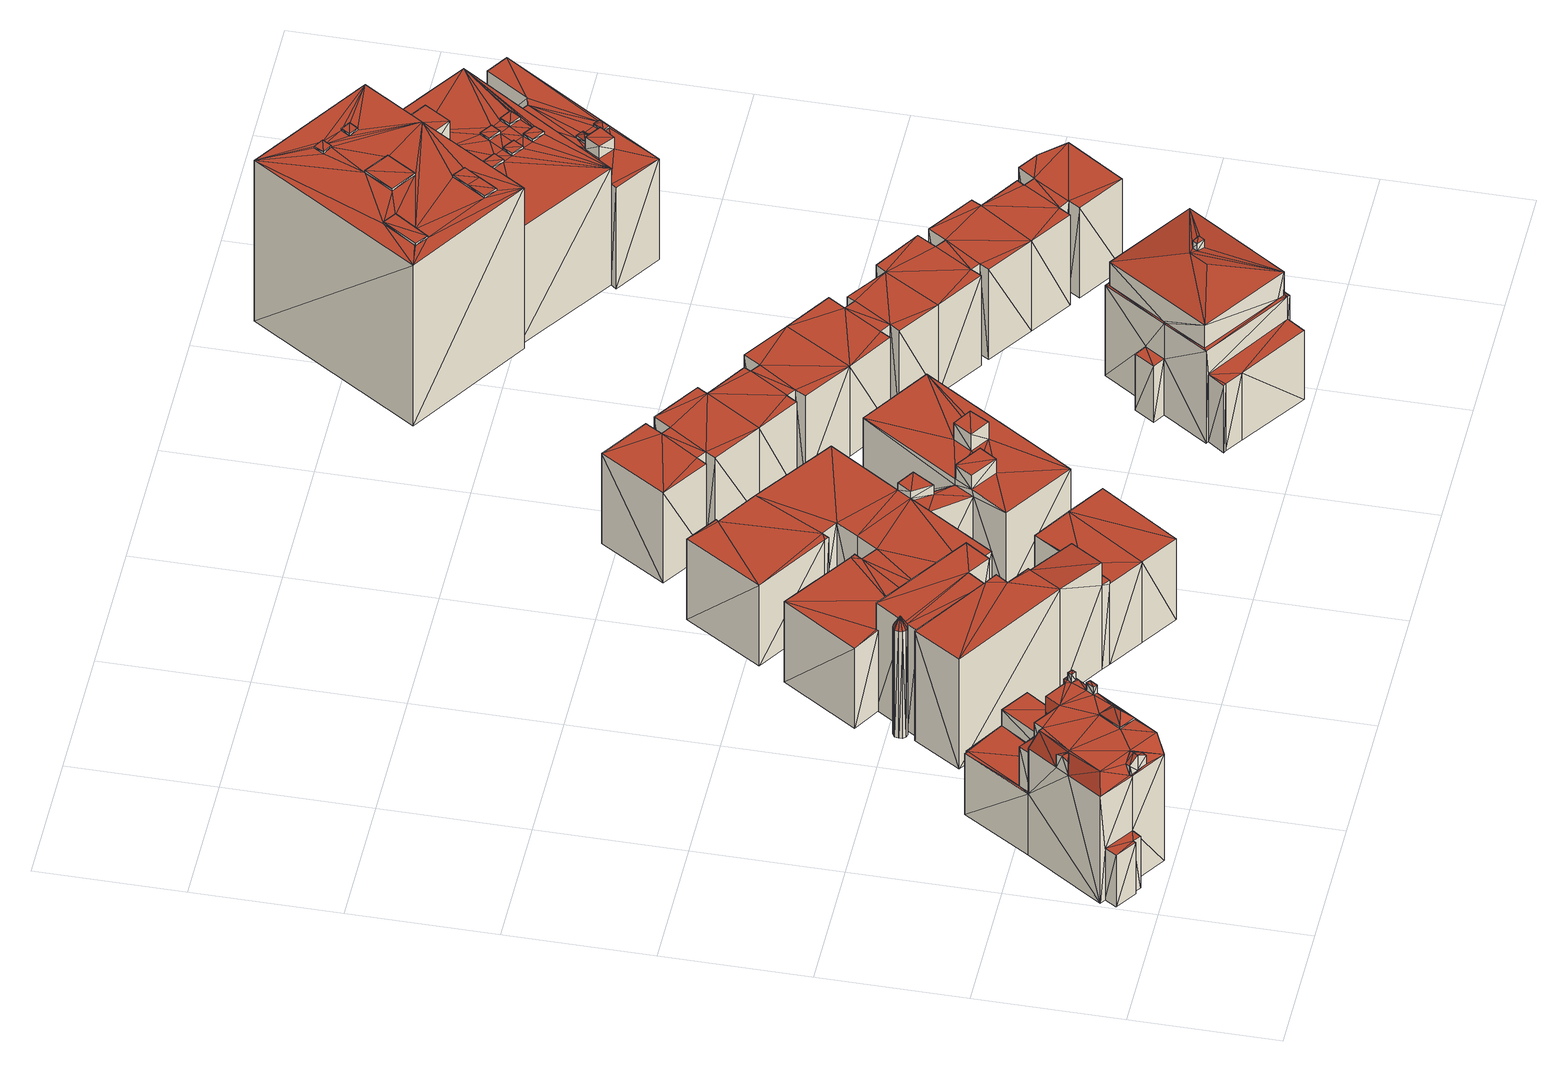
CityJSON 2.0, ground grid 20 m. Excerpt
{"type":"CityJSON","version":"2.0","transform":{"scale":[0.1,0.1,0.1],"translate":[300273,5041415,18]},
"CityObjects":{
"building1":{"type":"Building","geometry":[{"type":"MultiSurface","lod":"2","boundaries":[[[0,1,2]],[[3,4,0]],[[5,6,7]],[[0,2,6]],[[5,3,6]],[[8,5,9]],[[3,0,6]],[[10,5,8]],[[11,12,3]],[[10,8,13]],[[11,3,5]],[[14,5,10]],[[15,14,10]],[[14,16,5]],[[16,11,5]],[[17,18,19]],[[17,19,20]],[[19,21,20]],[[19,22,21]],[[23,24,25]],[[23,26,24]],[[24,27,25]],[[28,29,16]],[[28,16,14]],[[29,30,11]],[[31,30,29]],[[29,11,16]],[[32,33,34]],[[11,32,34]],[[35,36,32]],[[37,36,35]],[[11,34,12]],[[11,35,32]],[[30,35,11]],[[38,14,15]],[[38,28,14]],[[39,40,41]],[[40,42,41]],[[31,29,39]],[[29,40,39]],[[43,44,45]],[[44,46,45]],[[45,46,47]],[[45,47,48]],[[49,48,50]],[[50,48,47]],[[44,49,50]],[[43,49,44]],[[35,51,52]],[[37,35,52]],[[36,53,32]],[[36,54,53]],[[52,51,53]],[[52,53,54]],[[55,56,57]],[[56,58,59]],[[56,59,57]],[[60,61,58]],[[60,58,56]],[[24,55,27]],[[62,63,64]],[[62,65,63]],[[66,65,62]],[[66,67,65]],[[66,68,67]],[[67,68,69]],[[68,64,69]],[[69,64,63]],[[70,71,72]],[[73,74,75]],[[75,76,77]],[[74,76,75]],[[78,72,79]],[[79,72,71]],[[77,72,78]],[[76,72,77]],[[75,80,76]],[[81,80,82]],[[81,76,80]],[[83,81,82]],[[84,85,4]],[[4,85,0]],[[86,4,3]],[[86,84,4]],[[6,2,87]],[[88,6,87]],[[89,87,2]],[[89,2,1]],[[85,1,0]],[[85,89,1]],[[34,86,12]],[[34,90,86]],[[90,91,88]],[[88,91,7]],[[12,86,3]],[[88,7,6]],[[90,88,86]],[[92,93,94]],[[95,96,97]],[[57,59,96]],[[59,94,96]],[[97,96,98]],[[96,94,98]],[[59,5,7]],[[98,94,93]],[[94,7,91]],[[59,7,94]],[[99,9,59]],[[9,5,59]],[[100,101,23]],[[100,102,101]],[[101,26,23]],[[103,104,60]],[[104,61,60]],[[41,42,17]],[[42,18,17]],[[20,21,103]],[[21,104,103]],[[38,105,106]],[[38,15,105]],[[15,10,105]],[[105,10,107]],[[10,13,107]],[[106,22,19]],[[106,105,22]],[[107,13,108]],[[13,8,108]],[[108,8,99]],[[8,9,99]],[[28,40,29]],[[28,42,40]],[[42,19,18]],[[28,19,42]],[[28,106,19]],[[38,106,28]],[[43,45,48]],[[43,48,49]],[[37,54,36]],[[37,52,54]],[[27,55,109]],[[55,57,109]],[[27,109,25]],[[26,60,56]],[[26,55,24]],[[26,56,55]],[[110,62,64]],[[110,64,111]],[[66,62,110]],[[66,110,68]],[[110,111,68]],[[68,111,64]],[[109,96,95]],[[109,95,112]],[[94,91,113]],[[92,94,113]],[[112,92,113]],[[112,114,92]],[[112,95,114]],[[109,57,96]],[[74,72,76]],[[74,70,72]],[[115,70,74]],[[73,115,74]],[[83,74,76]],[[83,73,74]],[[83,76,81]],[[33,116,34]],[[90,79,71]],[[90,71,91]],[[71,113,91]],[[78,79,90]],[[70,113,71]],[[116,70,115]],[[116,113,70]],[[34,83,82]],[[34,82,90]],[[34,116,83]],[[82,77,90]],[[77,78,90]],[[83,116,73]],[[116,115,73]],[[75,77,80]],[[82,80,77]],[[85,88,87]],[[86,85,84]],[[85,87,89]],[[86,88,85]],[[92,98,93]],[[114,98,92]],[[95,97,98]],[[95,98,114]],[[100,103,102]],[[20,103,100]],[[103,101,102]],[[103,60,26]],[[103,26,101]],[[108,99,61]],[[105,107,108]],[[99,59,61]],[[105,108,21]],[[61,59,58]],[[21,61,104]],[[105,21,22]],[[21,108,61]],[[65,25,112]],[[63,112,116]],[[116,112,113]],[[65,112,63]],[[100,25,65]],[[33,63,116]],[[53,100,65]],[[47,100,51]],[[69,63,33]],[[17,20,100]],[[53,65,67]],[[100,23,25]],[[51,100,53]],[[47,17,100]],[[25,109,112]],[[32,69,33]],[[30,47,51]],[[32,53,67]],[[32,67,69]],[[30,51,35]],[[39,46,44]],[[46,17,47]],[[41,17,46]],[[39,41,46]],[[30,50,47]],[[31,50,30]],[[31,44,50]],[[31,39,44]]],"semantics":{"surfaces":[{"type":"GroundSurface"},{"type":"WallSurface"},{"type":"RoofSurface"}],"values":[0,0,0,0,0,0,0,0,0,0,0,0,0,0,0,1,1,1,1,1,1,1,1,1,1,1,1,1,1,1,1,1,1,1,1,1,1,1,1,1,1,1,1,1,1,1,1,1,1,1,1,1,1,1,1,1,1,1,1,1,1,1,1,1,1,1,1,1,1,1,1,1,1,1,1,1,1,1,1,1,1,1,1,1,1,1,1,1,1,1,1,1,1,1,1,1,1,1,1,1,1,1,1,1,1,1,1,1,1,1,1,1,1,1,1,1,1,1,1,1,1,1,1,1,1,1,1,1,1,2,2,2,2,2,2,2,2,2,2,2,2,2,2,2,2,2,2,2,2,2,2,2,2,2,2,2,2,2,2,2,2,2,2,2,2,2,2,2,2,2,2,2,2,2,2,2,2,2,2,2,2,2,2,2,2,2,2,2,2,2,2,2,2,2,2,2,2,2,2,2,2,2,2,2,2,2,2,2,2,2,2,2,2,2,2,2,2,2,2,2,2,2,2,2,2,2,2,2,2,2,2,2]}}]},
"building2":{"type":"Building","geometry":[{"type":"MultiSurface","lod":"2","boundaries":[[[117,118,119]],[[120,121,122]],[[122,121,123]],[[123,121,124]],[[125,126,120]],[[127,128,129]],[[125,120,130]],[[131,128,127]],[[132,131,127]],[[133,128,131]],[[134,135,131]],[[136,137,138]],[[117,119,136]],[[119,137,136]],[[123,139,140]],[[117,136,141]],[[142,118,117]],[[140,139,143]],[[136,138,144]],[[140,145,146]],[[144,138,135]],[[138,133,135]],[[135,133,131]],[[129,128,147]],[[120,127,121]],[[123,124,148]],[[127,129,121]],[[120,122,130]],[[123,148,139]],[[148,149,139]],[[143,139,150]],[[140,143,145]],[[151,118,142]],[[151,152,118]],[[151,142,153]],[[142,117,153]],[[153,117,154]],[[117,141,154]],[[152,155,118]],[[118,155,119]],[[155,156,137]],[[155,137,119]],[[157,158,159]],[[159,158,133]],[[159,133,138]],[[160,159,156]],[[156,159,138]],[[156,138,137]],[[158,161,128]],[[158,128,133]],[[154,141,162]],[[141,136,162]],[[163,157,164]],[[164,157,159]],[[164,144,135]],[[164,135,165]],[[163,164,165]],[[162,144,164]],[[166,162,164]],[[162,136,144]],[[167,168,166]],[[168,162,166]],[[167,160,156]],[[167,156,168]],[[169,134,170]],[[134,131,170]],[[171,131,132]],[[171,170,131]],[[172,173,120]],[[172,120,126]],[[174,126,125]],[[174,172,126]],[[173,127,120]],[[173,175,127]],[[174,125,176]],[[125,130,176]],[[177,178,124]],[[177,124,121]],[[178,148,124]],[[178,179,148]],[[179,180,148]],[[148,180,149]],[[180,181,139]],[[180,139,149]],[[150,139,181]],[[182,150,181]],[[143,150,182]],[[183,143,182]],[[184,143,183]],[[184,145,143]],[[185,146,184]],[[146,145,184]],[[186,140,185]],[[140,146,185]],[[123,140,186]],[[187,123,186]],[[122,123,187]],[[188,122,187]],[[130,122,188]],[[176,130,188]],[[177,121,189]],[[121,129,189]],[[190,175,189]],[[190,189,191]],[[189,129,147]],[[132,127,175]],[[171,132,175]],[[171,175,190]],[[189,147,191]],[[191,128,161]],[[191,147,128]],[[169,165,135]],[[169,135,134]],[[153,154,168]],[[151,153,152]],[[153,155,152]],[[154,162,168]],[[153,168,155]],[[155,168,156]],[[163,165,157]],[[157,165,158]],[[165,170,158]],[[169,170,165]],[[158,170,161]],[[171,190,170]],[[170,190,161]],[[190,191,161]],[[166,159,160]],[[167,166,160]],[[166,164,159]],[[177,192,178]],[[192,179,178]],[[192,180,179]],[[192,181,180]],[[192,182,181]],[[192,183,182]],[[192,184,183]],[[185,184,192]],[[186,185,192]],[[187,186,192]],[[188,187,192]],[[188,192,177]],[[173,188,177]],[[173,176,188]],[[174,176,173]],[[174,173,172]],[[175,177,189]],[[173,177,175]]],"semantics":{"surfaces":[{"type":"GroundSurface"},{"type":"WallSurface"},{"type":"RoofSurface"}],"values":[0,0,0,0,0,0,0,0,0,0,0,0,0,0,0,0,0,0,0,0,0,0,0,0,0,0,0,0,0,0,0,0,1,1,1,1,1,1,1,1,1,1,1,1,1,1,1,1,1,1,1,1,1,1,1,1,1,1,1,1,1,1,1,1,1,1,1,1,1,1,1,1,1,1,1,1,1,1,1,1,1,1,1,1,1,1,1,1,1,1,1,1,1,1,1,1,1,1,1,1,1,1,1,1,1,1,1,1,1,1,1,1,1,2,2,2,2,2,2,2,2,2,2,2,2,2,2,2,2,2,2,2,2,2,2,2,2,2,2,2,2,2,2,2,2,2,2,2]}}]},
"building3":{"type":"Building","geometry":[{"type":"MultiSurface","lod":"2","boundaries":[[[193,194,125]],[[195,193,196]],[[197,193,195]],[[198,125,199]],[[200,130,201]],[[130,202,201]],[[203,204,197]],[[125,130,199]],[[205,130,200]],[[206,199,205]],[[205,199,130]],[[193,125,198]],[[193,198,207]],[[196,207,208]],[[209,210,211]],[[209,212,210]],[[213,209,214]],[[209,211,214]],[[214,211,215]],[[216,214,215]],[[213,208,209]],[[217,208,213]],[[203,197,218]],[[217,196,208]],[[196,193,207]],[[219,218,220]],[[221,195,196]],[[219,203,218]],[[218,197,195]],[[222,223,214]],[[222,214,216]],[[222,216,224]],[[216,215,224]],[[225,226,210]],[[225,210,212]],[[226,227,211]],[[226,211,210]],[[228,212,209]],[[228,225,212]],[[217,229,196]],[[230,229,217]],[[231,207,232]],[[231,208,207]],[[232,207,233]],[[207,198,233]],[[230,217,234]],[[217,213,234]],[[234,213,223]],[[213,214,223]],[[231,209,208]],[[231,228,209]],[[224,215,227]],[[215,211,227]],[[235,199,206]],[[235,236,199]],[[235,206,237]],[[206,205,237]],[[237,205,238]],[[205,200,238]],[[239,240,125]],[[239,125,194]],[[241,242,243]],[[243,242,130]],[[244,243,130]],[[240,245,244]],[[125,244,130]],[[240,244,125]],[[233,198,236]],[[198,199,236]],[[246,247,245]],[[247,244,245]],[[246,248,247]],[[247,248,249]],[[248,250,249]],[[249,250,251]],[[250,241,251]],[[251,241,243]],[[252,253,201]],[[252,201,202]],[[242,252,130]],[[130,252,202]],[[238,200,253]],[[200,201,253]],[[254,255,256]],[[254,239,255]],[[255,239,194]],[[255,194,193]],[[257,258,259]],[[258,260,259]],[[261,262,263]],[[263,262,264]],[[262,197,204]],[[260,261,263]],[[262,204,264]],[[265,261,260]],[[259,263,266]],[[265,220,261]],[[259,260,263]],[[220,218,261]],[[267,264,204]],[[267,204,203]],[[268,269,270]],[[270,269,271]],[[272,268,273]],[[273,268,270]],[[272,274,275]],[[272,273,274]],[[275,274,271]],[[275,271,269]],[[276,220,265]],[[276,219,220]],[[276,267,203]],[[276,203,219]],[[262,255,193]],[[262,193,197]],[[261,218,277]],[[218,195,277]],[[278,229,279]],[[278,221,229]],[[221,196,229]],[[279,229,280]],[[229,254,280]],[[281,280,254]],[[281,254,282]],[[282,254,256]],[[278,277,221]],[[277,281,282]],[[278,281,277]],[[221,277,195]],[[283,266,263]],[[283,263,284]],[[257,283,284]],[[257,284,258]],[[244,249,243]],[[249,251,243]],[[247,249,244]],[[235,237,236]],[[254,240,239]],[[237,238,250]],[[238,253,242]],[[242,253,252]],[[237,250,236]],[[250,238,242]],[[250,242,241]],[[233,236,246]],[[236,250,248]],[[240,246,245]],[[233,246,240]],[[236,248,246]],[[229,231,232]],[[254,232,233]],[[234,223,228]],[[254,233,240]],[[228,223,227]],[[222,224,223]],[[223,224,227]],[[230,234,231]],[[228,227,226]],[[228,226,225]],[[230,231,229]],[[234,228,231]],[[229,232,254]],[[257,259,283]],[[283,259,266]],[[272,269,268]],[[272,275,269]],[[261,282,262]],[[261,277,282]],[[282,256,255]],[[262,282,255]],[[278,279,280]],[[278,280,281]],[[276,265,274]],[[265,260,274]],[[276,270,267]],[[267,284,264]],[[270,284,267]],[[276,274,273]],[[284,263,264]],[[274,260,271]],[[270,258,284]],[[276,273,270]],[[271,260,258]],[[270,271,258]]],"semantics":{"surfaces":[{"type":"GroundSurface"},{"type":"WallSurface"},{"type":"RoofSurface"}],"values":[0,0,0,0,0,0,0,0,0,0,0,0,0,0,0,0,0,0,0,0,0,0,0,0,0,0,0,0,0,1,1,1,1,1,1,1,1,1,1,1,1,1,1,1,1,1,1,1,1,1,1,1,1,1,1,1,1,1,1,1,1,1,1,1,1,1,1,1,1,1,1,1,1,1,1,1,1,1,1,1,1,1,1,1,1,1,1,1,1,1,1,1,1,1,1,1,1,1,1,1,1,1,1,1,1,1,1,1,1,1,1,1,1,1,1,1,1,1,1,1,1,1,1,1,1,1,1,1,1,1,1,1,1,2,2,2,2,2,2,2,2,2,2,2,2,2,2,2,2,2,2,2,2,2,2,2,2,2,2,2,2,2,2,2,2,2,2,2,2,2,2,2,2,2,2,2,2,2,2,2,2,2,2,2]}}]},
"building4":{"type":"Building","geometry":[{"type":"MultiSurface","lod":"2","boundaries":[[[285,286,287]],[[288,289,290]],[[291,288,292]],[[293,291,292]],[[291,294,288]],[[286,295,296]],[[297,298,291]],[[299,300,301]],[[299,301,298]],[[302,299,303]],[[304,299,302]],[[286,305,295]],[[304,300,299]],[[285,290,286]],[[304,306,300]],[[306,307,300]],[[298,301,291]],[[301,294,291]],[[301,308,294]],[[294,309,288]],[[294,310,309]],[[288,309,289]],[[290,289,286]],[[289,311,312]],[[295,305,313]],[[312,314,305]],[[315,316,317]],[[318,319,316]],[[313,318,316]],[[316,320,321]],[[322,323,324]],[[323,325,326]],[[313,305,318]],[[324,327,328]],[[329,313,315]],[[326,330,327]],[[331,322,324]],[[332,327,333]],[[333,334,335]],[[332,333,335]],[[313,316,315]],[[317,321,322]],[[332,335,336]],[[337,332,336]],[[324,326,327]],[[328,327,332]],[[315,317,338]],[[324,328,339]],[[340,324,339]],[[323,326,324]],[[316,321,317]],[[322,321,323]],[[286,312,305]],[[289,312,286]],[[341,335,342]],[[341,336,335]],[[343,344,340]],[[340,344,324]],[[343,339,345]],[[343,340,339]],[[345,328,346]],[[345,339,328]],[[347,327,348]],[[327,330,348]],[[349,348,326]],[[326,348,330]],[[350,349,325]],[[325,349,326]],[[328,332,351]],[[346,328,351]],[[347,352,327]],[[327,352,333]],[[353,342,334]],[[334,342,335]],[[352,353,333]],[[333,353,334]],[[354,351,337]],[[337,351,332]],[[337,336,341]],[[354,337,341]],[[355,320,356]],[[355,321,320]],[[357,320,316]],[[357,356,320]],[[358,357,319]],[[319,357,316]],[[359,350,323]],[[323,350,325]],[[331,360,322]],[[361,360,331]],[[331,324,344]],[[361,331,344]],[[355,359,321]],[[321,359,323]],[[362,322,360]],[[362,317,322]],[[363,338,364]],[[363,315,338]],[[365,315,363]],[[365,329,315]],[[364,317,362]],[[364,338,317]],[[366,287,367]],[[366,285,287]],[[286,296,368]],[[369,286,368]],[[368,295,370]],[[368,296,295]],[[371,305,314]],[[371,314,372]],[[373,372,312]],[[312,372,314]],[[374,373,312]],[[374,312,311]],[[295,313,375]],[[370,295,375]],[[371,376,305]],[[305,376,318]],[[376,358,318]],[[318,358,319]],[[329,375,313]],[[365,375,329]],[[366,377,285]],[[285,377,290]],[[378,374,289]],[[289,374,311]],[[367,286,369]],[[367,287,286]],[[379,300,380]],[[300,307,380]],[[381,380,306]],[[306,380,307]],[[382,381,304]],[[304,381,306]],[[382,302,383]],[[382,304,302]],[[383,303,384]],[[383,302,303]],[[384,299,385]],[[384,303,299]],[[379,386,301]],[[379,301,300]],[[385,298,387]],[[385,299,298]],[[388,389,308]],[[308,389,294]],[[389,390,294]],[[294,390,310]],[[386,388,301]],[[301,388,308]],[[391,387,297]],[[297,387,298]],[[391,291,392]],[[391,297,291]],[[393,288,394]],[[393,292,288]],[[395,310,390]],[[395,309,310]],[[394,290,377]],[[394,288,290]],[[395,378,309]],[[309,378,289]],[[293,392,291]],[[396,392,293]],[[396,292,393]],[[396,293,292]],[[354,341,351]],[[346,351,347]],[[344,345,346]],[[351,352,347]],[[343,345,344]],[[351,341,342]],[[352,342,353]],[[351,342,352]],[[344,346,347]],[[349,347,348]],[[344,347,349]],[[357,355,356]],[[359,349,350]],[[359,344,349]],[[361,344,360]],[[360,344,359]],[[360,359,355]],[[362,360,355]],[[363,364,362]],[[363,362,357]],[[357,362,355]],[[394,378,395]],[[389,394,395]],[[387,392,386]],[[394,377,378]],[[386,389,388]],[[386,392,389]],[[385,387,386]],[[381,379,380]],[[378,373,374]],[[382,379,381]],[[382,385,379]],[[378,369,373]],[[382,383,385]],[[385,386,379]],[[383,384,385]],[[389,395,390]],[[391,392,387]],[[392,394,389]],[[396,393,392]],[[392,393,394]],[[366,369,377]],[[366,367,369]],[[377,369,378]],[[369,368,370]],[[375,376,371]],[[365,363,375]],[[370,375,371]],[[375,363,357]],[[369,371,373]],[[375,357,376]],[[376,357,358]],[[369,370,371]],[[373,371,372]]],"semantics":{"surfaces":[{"type":"GroundSurface"},{"type":"WallSurface"},{"type":"RoofSurface"}],"values":[0,0,0,0,0,0,0,0,0,0,0,0,0,0,0,0,0,0,0,0,0,0,0,0,0,0,0,0,0,0,0,0,0,0,0,0,0,0,0,0,0,0,0,0,0,0,0,0,0,0,0,0,0,0,1,1,1,1,1,1,1,1,1,1,1,1,1,1,1,1,1,1,1,1,1,1,1,1,1,1,1,1,1,1,1,1,1,1,1,1,1,1,1,1,1,1,1,1,1,1,1,1,1,1,1,1,1,1,1,1,1,1,1,1,1,1,1,1,1,1,1,1,1,1,1,1,1,1,1,1,1,1,1,1,1,1,1,1,1,1,1,1,1,1,1,1,1,1,1,1,1,1,1,1,1,1,1,1,1,1,1,1,1,1,1,1,2,2,2,2,2,2,2,2,2,2,2,2,2,2,2,2,2,2,2,2,2,2,2,2,2,2,2,2,2,2,2,2,2,2,2,2,2,2,2,2,2,2,2,2,2,2,2,2,2,2,2,2,2,2]}}]},
"building5":{"type":"Building","geometry":[{"type":"MultiSurface","lod":"2","boundaries":[[[397,398,399]],[[400,401,397]],[[402,399,403]],[[400,397,402]],[[399,398,404]],[[405,402,406]],[[402,397,399]],[[407,408,400]],[[405,406,409]],[[410,402,405]],[[407,400,411]],[[410,405,412]],[[411,400,410]],[[410,400,402]],[[411,410,413]],[[414,411,413]],[[415,416,417]],[[407,411,418]],[[416,410,412]],[[419,418,415]],[[418,416,415]],[[419,407,418]],[[416,412,417]],[[420,402,403]],[[421,420,422]],[[422,420,423]],[[412,405,421]],[[417,412,421]],[[417,421,422]],[[420,403,423]],[[424,425,426]],[[424,427,425]],[[426,425,428]],[[425,429,428]],[[430,428,429]],[[430,429,431]],[[427,430,431]],[[424,430,427]],[[432,433,401]],[[401,433,397]],[[434,435,404]],[[434,404,398]],[[433,398,397]],[[433,434,398]],[[436,432,400]],[[400,432,401]],[[437,399,435]],[[399,404,435]],[[438,439,440]],[[441,442,440]],[[439,441,440]],[[438,443,439]],[[444,445,446]],[[445,440,442]],[[444,440,445]],[[444,446,447]],[[448,449,450]],[[448,450,438]],[[450,451,438]],[[451,443,438]],[[448,447,449]],[[448,444,447]],[[409,406,452]],[[453,409,452]],[[420,406,402]],[[420,452,406]],[[421,405,453]],[[405,409,453]],[[413,410,416]],[[454,413,416]],[[455,418,414]],[[414,418,411]],[[455,414,454]],[[414,413,454]],[[456,457,436]],[[457,437,436]],[[437,403,399]],[[437,423,403]],[[408,436,400]],[[457,423,437]],[[456,436,408]],[[419,408,407]],[[419,456,408]],[[443,422,439]],[[451,417,443]],[[417,422,443]],[[415,417,451]],[[445,442,423]],[[441,422,442]],[[457,445,423]],[[422,423,442]],[[419,457,456]],[[419,415,449]],[[419,449,447]],[[447,446,457]],[[449,415,450]],[[419,447,457]],[[439,422,441]],[[446,445,457]],[[415,451,450]],[[424,428,430]],[[424,426,428]],[[436,433,432]],[[437,435,434]],[[433,437,434]],[[436,437,433]],[[444,458,459]],[[448,431,444]],[[431,429,444]],[[429,458,444]],[[448,425,427]],[[448,427,431]],[[448,458,425]],[[425,458,429]],[[458,438,440]],[[458,440,459]],[[444,459,440]],[[448,438,458]],[[421,452,420]],[[421,453,452]],[[455,454,418]],[[418,454,416]]],"semantics":{"surfaces":[{"type":"GroundSurface"},{"type":"WallSurface"},{"type":"RoofSurface"}],"values":[0,0,0,0,0,0,0,0,0,0,0,0,0,0,0,0,1,1,1,1,1,1,1,1,1,1,1,1,1,1,1,1,1,1,1,1,1,1,1,1,1,1,1,1,1,1,1,1,1,1,1,1,1,1,1,1,1,1,1,1,1,1,1,1,1,1,1,1,1,1,1,1,1,1,1,1,1,1,1,1,1,1,1,2,2,2,2,2,2,2,2,2,2,2,2,2,2,2,2,2,2,2,2,2,2,2,2,2,2,2,2,2,2,2,2,2,2,2,2,2,2,2]}}]},
"building6":{"type":"Building","geometry":[{"type":"MultiSurface","lod":"2","boundaries":[[[460,461,462]],[[462,463,464]],[[460,462,465]],[[466,465,467]],[[465,462,467]],[[462,464,467]],[[468,469,470]],[[468,471,469]],[[470,472,473]],[[470,469,472]],[[474,473,475]],[[475,473,472]],[[468,474,471]],[[471,474,475]],[[476,477,478]],[[476,479,477]],[[480,478,481]],[[481,478,477]],[[482,480,483]],[[483,480,481]],[[482,483,476]],[[483,479,476]],[[484,485,486]],[[484,487,485]],[[488,486,489]],[[489,486,485]],[[490,488,491]],[[491,488,489]],[[490,487,484]],[[490,491,487]],[[492,493,494]],[[492,495,493]],[[494,496,497]],[[494,493,496]],[[498,497,499]],[[499,497,496]],[[492,498,495]],[[495,498,499]],[[500,501,502]],[[500,503,501]],[[504,502,505]],[[505,502,501]],[[506,505,507]],[[506,504,505]],[[506,507,500]],[[507,503,500]],[[508,509,510]],[[508,511,509]],[[512,510,513]],[[513,510,509]],[[514,512,515]],[[515,512,513]],[[514,511,508]],[[514,515,511]],[[516,517,518]],[[518,517,519]],[[520,516,521]],[[521,516,518]],[[520,522,523]],[[520,521,522]],[[523,519,517]],[[523,522,519]],[[524,460,525]],[[460,465,525]],[[526,527,528]],[[526,529,527]],[[530,531,532]],[[530,533,531]],[[526,532,529]],[[526,530,532]],[[534,462,461]],[[534,535,462]],[[524,534,461]],[[524,461,460]],[[536,537,538]],[[538,537,539]],[[537,540,541]],[[537,541,539]],[[536,542,543]],[[536,538,542]],[[543,542,540]],[[542,541,540]],[[544,545,546]],[[544,546,547]],[[548,544,549]],[[549,544,547]],[[548,550,551]],[[548,549,550]],[[551,546,545]],[[551,550,546]],[[552,553,554]],[[555,552,554]],[[556,554,553]],[[556,553,557]],[[558,556,559]],[[558,559,560]],[[559,556,557]],[[558,561,555]],[[561,552,555]],[[558,560,561]],[[562,467,563]],[[562,466,467]],[[563,467,564]],[[467,464,564]],[[565,566,567]],[[567,566,568]],[[569,565,567]],[[570,569,567]],[[571,569,570]],[[571,572,573]],[[571,570,572]],[[574,568,566]],[[572,568,574]],[[573,572,574]],[[575,576,577]],[[575,578,576]],[[577,579,580]],[[579,581,580]],[[577,576,579]],[[582,580,581]],[[582,581,583]],[[584,582,583]],[[575,582,584]],[[575,584,578]],[[585,464,463]],[[585,564,464]],[[562,528,525]],[[528,586,533]],[[562,525,466]],[[562,586,528]],[[525,528,527]],[[535,463,462]],[[586,585,533]],[[533,535,531]],[[466,525,465]],[[533,585,535]],[[535,585,463]],[[468,470,474]],[[474,470,473]],[[480,476,478]],[[482,476,480]],[[490,484,488]],[[488,484,486]],[[492,494,497]],[[492,497,498]],[[506,500,502]],[[506,502,504]],[[512,508,510]],[[514,508,512]],[[516,523,517]],[[520,523,516]],[[530,528,533]],[[526,528,530]],[[536,543,537]],[[537,543,540]],[[548,545,544]],[[548,551,545]],[[558,554,556]],[[558,555,554]],[[569,574,565]],[[565,574,566]],[[569,573,574]],[[571,573,569]],[[577,580,582]],[[575,577,582]],[[534,489,535]],[[524,529,471]],[[524,525,529]],[[524,513,534]],[[529,525,527]],[[531,535,519]],[[485,518,535]],[[513,509,534]],[[489,485,535]],[[518,519,535]],[[481,477,534]],[[524,503,507]],[[509,481,534]],[[469,529,532]],[[524,471,503]],[[534,477,489]],[[472,532,491]],[[532,487,491]],[[471,529,469]],[[532,499,487]],[[469,532,472]],[[532,531,495]],[[487,499,521]],[[524,505,515]],[[499,496,522]],[[515,501,511]],[[499,522,521]],[[475,472,479]],[[475,479,483]],[[505,501,515]],[[501,475,511]],[[511,475,483]],[[472,491,479]],[[524,515,513]],[[524,507,505]],[[487,521,485]],[[485,521,518]],[[531,522,496]],[[511,481,509]],[[501,471,475]],[[532,495,499]],[[503,471,501]],[[511,483,481]],[[479,491,477]],[[477,491,489]],[[493,531,496]],[[495,531,493]],[[531,519,522]],[[562,563,560]],[[562,547,586]],[[562,560,550]],[[562,549,547]],[[586,547,546]],[[586,546,559]],[[562,550,549]],[[550,559,546]],[[560,563,561]],[[550,560,559]],[[542,563,576]],[[563,564,576]],[[586,557,538]],[[553,563,542]],[[586,538,539]],[[557,542,538]],[[539,578,584]],[[542,576,541]],[[576,564,579]],[[539,541,578]],[[552,563,553]],[[586,559,557]],[[557,553,542]],[[586,539,584]],[[541,576,578]],[[561,563,552]],[[586,584,572]],[[572,584,568]],[[586,570,585]],[[585,583,564]],[[585,568,583]],[[568,584,583]],[[586,572,570]],[[570,567,585]],[[583,581,564]],[[585,567,568]],[[579,564,581]]],"semantics":{"surfaces":[{"type":"GroundSurface"},{"type":"WallSurface"},{"type":"RoofSurface"}],"values":[0,0,0,0,0,0,1,1,1,1,1,1,1,1,1,1,1,1,1,1,1,1,1,1,1,1,1,1,1,1,1,1,1,1,1,1,1,1,1,1,1,1,1,1,1,1,1,1,1,1,1,1,1,1,1,1,1,1,1,1,1,1,1,1,1,1,1,1,1,1,1,1,1,1,1,1,1,1,1,1,1,1,1,1,1,1,1,1,1,1,1,1,1,1,1,1,1,1,1,1,1,1,1,1,1,1,1,1,1,1,1,1,1,1,1,1,1,1,1,1,1,1,1,1,1,1,1,1,1,1,1,1,1,1,1,1,1,2,2,2,2,2,2,2,2,2,2,2,2,2,2,2,2,2,2,2,2,2,2,2,2,2,2,2,2,2,2,2,2,2,2,2,2,2,2,2,2,2,2,2,2,2,2,2,2,2,2,2,2,2,2,2,2,2,2,2,2,2,2,2,2,2,2,2,2,2,2,2,2,2,2,2,2,2,2,2,2,2,2,2,2,2,2,2,2,2,2,2,2,2,2,2,2,2,2,2,2,2,2,2,2,2,2,2,2,2,2,2,2,2]}}]},
"building7":{"type":"Building","geometry":[{"type":"MultiSurface","lod":"2","boundaries":[[[587,588,589]],[[587,590,588]],[[591,587,592]],[[590,593,461]],[[594,461,595]],[[588,590,594]],[[594,590,461]],[[587,589,592]],[[596,597,590]],[[596,590,587]],[[598,597,596]],[[599,596,591]],[[591,596,587]],[[461,593,600]],[[601,461,600]],[[602,595,601]],[[595,461,601]],[[597,593,590]],[[597,600,593]],[[603,604,605]],[[605,604,606]],[[607,608,609]],[[608,610,609]],[[607,603,608]],[[608,603,605]],[[609,606,604]],[[609,610,606]],[[599,591,611]],[[591,592,611]],[[611,589,612]],[[611,592,589]],[[612,589,588]],[[613,612,614]],[[612,588,614]],[[598,612,613]],[[598,596,612]],[[614,588,615]],[[588,594,615]],[[616,617,618]],[[616,619,617]],[[620,616,621]],[[621,616,618]],[[620,621,622]],[[621,623,622]],[[622,623,619]],[[623,617,619]],[[624,625,626]],[[626,625,627]],[[628,624,626]],[[629,624,628]],[[629,630,631]],[[629,628,630]],[[631,630,625]],[[630,627,625]],[[615,594,602]],[[594,595,602]],[[603,632,604]],[[607,609,633]],[[607,633,632]],[[607,632,603]],[[609,604,632]],[[633,609,632]],[[596,611,612]],[[599,611,596]],[[616,634,619]],[[620,622,635]],[[620,635,616]],[[635,634,616]],[[622,619,634]],[[635,622,634]],[[624,631,625]],[[629,631,624]],[[598,614,608]],[[602,601,630]],[[626,601,597]],[[615,602,623]],[[598,613,614]],[[605,626,597]],[[615,621,610]],[[602,630,623]],[[626,627,601]],[[614,615,608]],[[615,623,621]],[[615,610,608]],[[598,608,597]],[[597,601,600]],[[630,601,627]],[[605,606,626]],[[610,621,606]],[[606,621,618]],[[606,628,626]],[[628,618,630]],[[606,618,628]],[[608,605,597]],[[623,630,617]],[[618,617,630]]],"semantics":{"surfaces":[{"type":"GroundSurface"},{"type":"WallSurface"},{"type":"RoofSurface"}],"values":[0,0,0,0,0,0,0,0,1,1,1,1,1,1,1,1,1,1,1,1,1,1,1,1,1,1,1,1,1,1,1,1,1,1,1,1,1,1,1,1,1,1,1,1,1,1,1,1,1,1,1,1,1,1,1,1,2,2,2,2,2,2,2,2,2,2,2,2,2,2,2,2,2,2,2,2,2,2,2,2,2,2,2,2,2,2,2,2,2,2,2,2,2,2,2,2]}}]}
},
"vertices":[
[35,39,6],[33,36,6],[4,55,6],[54,44,6],[45,32,6],[78,182,6],[14,71,6],[7,76,6],[140,272,6],[136,275,6],[196,240,6],[185,139,6],[101,13,6],[141,274,6],[208,177,6],[234,215,6],[190,147,6],[176,155,214],[176,155,136],[150,172,136],[147,174,214],[147,174,109],[150,172,109],[96,178,214],[92,171,188],[88,166,214],[96,178,188],[92,171,186],[208,177,136],[190,147,136],[185,139,214],[190,147,214],[166,112,214],[108,24,214],[101,13,185],[173,122,214],[166,112,227],[173,122,227],[234,215,136],[188,155,214],[188,155,136],[183,158,214],[183,158,136],[188,148,227],[188,148,214],[182,153,227],[182,153,214],[178,147,214],[178,147,227],[185,143,227],[185,143,214],[168,126,214],[168,126,227],[161,115,214],[161,115,227],[90,173,186],[80,180,175],[78,182,186],[80,180,109],[78,182,109],[90,196,175],[90,196,109],[126,101,216],[106,70,214],[106,70,216],[126,101,214],[146,88,216],[146,88,214],[127,56,216],[127,56,214],[55,53,203],[51,47,188],[51,47,203],[69,49,213],[67,45,213],[67,45,203],[63,39,213],[63,39,187],[55,45,187],[52,47,188],[63,39,188],[76,31,203],[76,31,188],[80,37,203],[45,32,93],[35,39,93],[54,44,93],[4,55,93],[14,71,93],[33,36,93],[54,44,185],[7,76,186],[52,125,211],[38,123,208],[38,123,186],[54,127,211],[50,141,186],[50,141,208],[45,133,211],[136,275,109],[134,153,214],[114,165,188],[125,159,175],[131,170,175],[131,170,109],[196,240,109],[196,240,136],[141,274,109],[140,272,109],[83,169,214],[128,83,229],[123,74,229],[54,125,214],[23,79,214],[53,126,211],[68,49,213],[69,50,214],
[536,223,36],[513,81,36],[462,114,36],[352,314,36],[243,370,36],[245,374,36],[245,381,36],[235,368,36],[406,328,36],[383,294,36],[334,288,36],[185,292,36],[232,354,36],[273,416,36],[338,261,36],[350,278,36],[339,194,36],[369,241,36],[367,238,36],[442,191,36],[414,146,36],[403,154,36],[227,378,36],[242,385,36],[484,256,36],[587,190,36],[230,385,36],[431,198,36],[234,387,36],[239,387,36],[226,357,36],[231,369,36],[227,373,36],[228,383,36],[587,190,172],[513,81,172],[536,223,172],[484,256,172],[462,114,172],[414,146,172],[403,154,216],[339,194,221],[403,154,178],[414,146,178],[185,292,221],[442,191,172],[431,198,216],[431,198,178],[367,238,221],[442,191,178],[445,189,178],[445,189,172],[369,241,221],[338,261,221],[350,278,221],[383,294,216],[352,314,216],[406,328,216],[334,288,216],[273,416,216],[243,370,216],[235,368,216],[231,369,216],[227,373,216],[227,378,216],[228,383,216],[230,385,216],[234,387,216],[239,387,216],[242,385,216],[245,381,216],[245,374,216],[232,354,216],[334,288,221],[226,357,221],[236,378,234],
[504,397,36],[444,303,36],[541,401,36],[533,441,36],[544,347,36],[420,445,36],[398,460,36],[301,539,36],[233,435,36],[271,413,36],[608,235,36],[512,298,36],[398,474,36],[405,470,36],[439,474,36],[458,504,36],[435,518,36],[424,512,36],[324,576,36],[429,508,36],[488,614,36],[431,650,36],[391,682,36],[434,653,36],[597,539,36],[561,373,36],[746,447,36],[650,509,36],[557,426,36],[434,653,172],[431,650,172],[391,682,172],[429,508,172],[424,512,172],[324,576,172],[435,518,172],[533,441,172],[597,539,172],[458,504,172],[439,474,172],[420,445,172],[488,614,172],[405,470,172],[398,460,172],[398,474,172],[301,539,172],[444,303,172],[406,328,172],[315,389,172],[273,416,172],[315,389,135],[354,363,135],[354,363,172],[368,386,172],[368,386,135],[350,397,172],[350,397,135],[329,412,172],[329,412,135],[271,413,172],[233,435,172],[521,422,172],[504,397,168],[521,422,168],[598,349,202],[598,349,178],[561,373,202],[561,373,178],[561,373,168],[544,347,168],[546,349,178],[512,298,178],[650,509,178],[546,349,202],[608,235,178],[643,347,206],[616,364,206],[643,347,178],[616,364,178],[659,374,206],[659,374,178],[633,390,178],[633,390,206],[746,447,178],[541,401,168],[557,426,184],[533,441,184],[521,422,184],[538,396,184],[538,396,168],[582,325,202],[582,325,178],
[990,508,33],[915,534,33],[925,548,33],[988,472,33],[941,430,33],[974,482,33],[1060,441,33],[1004,497,33],[1068,455,33],[1008,366,33],[854,561,33],[860,572,33],[1115,406,33],[1108,396,33],[1123,386,33],[1090,335,33],[1075,344,33],[1167,391,33],[1139,409,33],[1197,357,33],[820,509,33],[1144,278,33],[1080,319,33],[1065,328,33],[953,421,33],[945,408,33],[932,415,33],[868,457,33],[839,571,33],[810,495,33],[791,635,33],[733,543,33],[713,654,33],[805,518,33],[796,504,33],[668,586,33],[677,601,33],[700,663,33],[664,609,33],[648,708,33],[655,595,33],[598,631,33],[541,688,33],[577,741,33],[854,594,33],[532,674,33],[705,672,33],[564,749,33],[528,696,33],[519,683,33],[455,725,33],[512,815,33],[578,772,33],[728,677,33],[592,764,33],[657,722,33],[512,815,185],[455,725,185],[657,722,185],[648,708,185],[592,764,185],[577,741,185],[541,688,185],[532,674,185],[598,631,185],[655,595,185],[564,749,185],[528,696,185],[519,683,185],[578,772,185],[677,601,185],[668,586,185],[733,543,185],[796,504,185],[664,609,185],[700,663,185],[705,672,185],[713,654,185],[791,635,185],[728,677,185],[854,594,185],[990,508,185],[925,548,185],[860,572,185],[915,534,185],[854,561,185],[820,509,185],[810,495,185],[868,457,185],[932,415,185],[839,571,185],[805,518,185],[974,482,185],[941,430,185],[1090,335,185],[1080,319,185],[1144,278,185],[1197,357,185],[1167,391,185],[1139,409,185],[1123,386,185],[1075,344,185],[1108,396,185],[1065,328,185],[1008,366,185],[945,408,185],[1115,406,185],[1060,441,185],[1004,497,185],[988,472,185],[953,421,185],[1068,455,185],
[879,71,16],[855,87,16],[868,112,16],[985,34,16],[969,10,16],[905,176,16],[864,114,16],[851,89,16],[923,203,16],[889,186,16],[1087,181,16],[987,32,16],[907,213,16],[1019,226,16],[1073,190,16],[963,263,16],[1037,252,16],[1091,217,16],[1019,226,170],[1019,226,88],[963,263,168],[1073,190,88],[1087,181,171],[905,176,111],[923,203,111],[905,176,170],[864,114,171],[1007,152,233],[996,158,221],[996,158,233],[1007,152,219],[992,151,233],[992,151,221],[1002,144,233],[1002,144,219],[969,10,132],[879,71,129],[855,87,129],[851,89,129],[985,34,133],[868,112,129],[963,257,209],[910,178,170],[870,117,209],[907,173,170],[870,117,171],[963,257,169],[988,39,209],[978,45,171],[986,40,171],[988,39,171],[1081,179,209],[1081,179,171],[1018,220,170],[1014,223,170],[889,186,111],[907,213,111],[1037,252,88],[1091,217,88],[987,32,171],[985,34,171],[983,159,224],[967,134,224],
[1137,1118,30],[991,900,30],[857,990,30],[853,983,30],[684,1091,30],[998,1210,30],[1003,1217,30],[836,1325,30],[1036,1062,231],[1020,1073,227],[1020,1073,231],[1036,1062,227],[1011,1060,227],[1011,1060,231],[1027,1049,231],[1027,1049,227],[998,1040,231],[989,1026,227],[989,1026,231],[998,1040,227],[1005,1015,231],[1005,1015,227],[1014,1029,231],[1014,1029,227],[967,1059,231],[958,1046,227],[958,1046,231],[967,1059,227],[976,1034,231],[976,1034,227],[985,1048,231],[985,1048,227],[971,1105,231],[954,1117,227],[954,1117,231],[971,1105,227],[944,1103,227],[944,1103,231],[961,1092,231],[961,1092,227],[1051,1054,231],[1042,1040,227],[1042,1040,231],[1051,1054,227],[1058,1030,231],[1058,1030,227],[1067,1044,231],[1067,1044,227],[1028,1020,231],[1020,1006,227],[1020,1006,231],[1028,1020,227],[1037,995,231],[1037,995,227],[1045,1009,231],[1045,1009,227],[940,1057,231],[923,1068,231],[940,1057,227],[923,1068,227],[948,1071,231],[948,1071,227],[931,1082,227],[931,1082,231],[1137,1118,227],[998,1210,227],[1014,1142,270],[972,1169,227],[972,1169,270],[1014,1142,227],[991,1106,270],[949,1133,227],[991,1106,227],[949,1133,270],[991,900,227],[857,990,227],[876,1162,304],[850,1122,304],[876,1162,301],[850,1122,301],[815,1144,304],[815,1144,301],[842,1185,301],[842,1185,304],[918,1209,304],[905,1217,304],[905,1217,301],[918,1209,301],[926,1221,304],[926,1221,301],[913,1229,301],[913,1229,304],[874,1256,301],[866,1242,301],[866,1242,304],[874,1256,304],[880,1235,304],[880,1235,301],[888,1248,304],[884,1243,301],[888,1248,301],[878,1254,301],[1003,1217,301],[836,1325,301],[684,1091,301],[842,1016,304],[825,1028,304],[842,1016,301],[825,1028,301],[858,1041,304],[873,1063,301],[873,1063,304],[856,1075,301],[856,1075,304],[841,1053,304],[771,1131,304],[753,1143,301],[753,1143,304],[771,1131,301],[722,1097,301],[721,1095,304],[721,1095,301],[738,1083,304],[738,1083,301],[751,1102,301],[853,983,301],[949,1133,301],
[1197,1075,30],[1128,1035,30],[1167,1094,30],[1049,850,30],[1209,1092,30],[1180,1113,30],[985,892,30],[1115,1032,30],[1090,1048,30],[1197,1075,100],[1049,850,200],[1197,1075,200],[1209,1092,100],[985,892,200],[991,900,200],[1090,1048,200],[1093,923,204],[1084,929,204],[1093,923,200],[1084,929,200],[1102,937,204],[1102,937,200],[1093,943,204],[1093,943,200],[1180,1113,100],[1167,1094,100],[1167,1094,200],[1128,1035,200],[1115,1032,200],[1068,940,204],[1058,947,200],[1068,940,200],[1058,947,204],[1077,953,204],[1077,953,200],[1067,960,204],[1067,960,200],[1056,909,220],[1035,924,220],[1056,909,200],[1035,924,200],[1071,930,200],[1071,930,220],[1049,945,200],[1049,945,220],[1092,931,209],[1095,935,209],[1065,949,210],[1069,952,210]
]}
